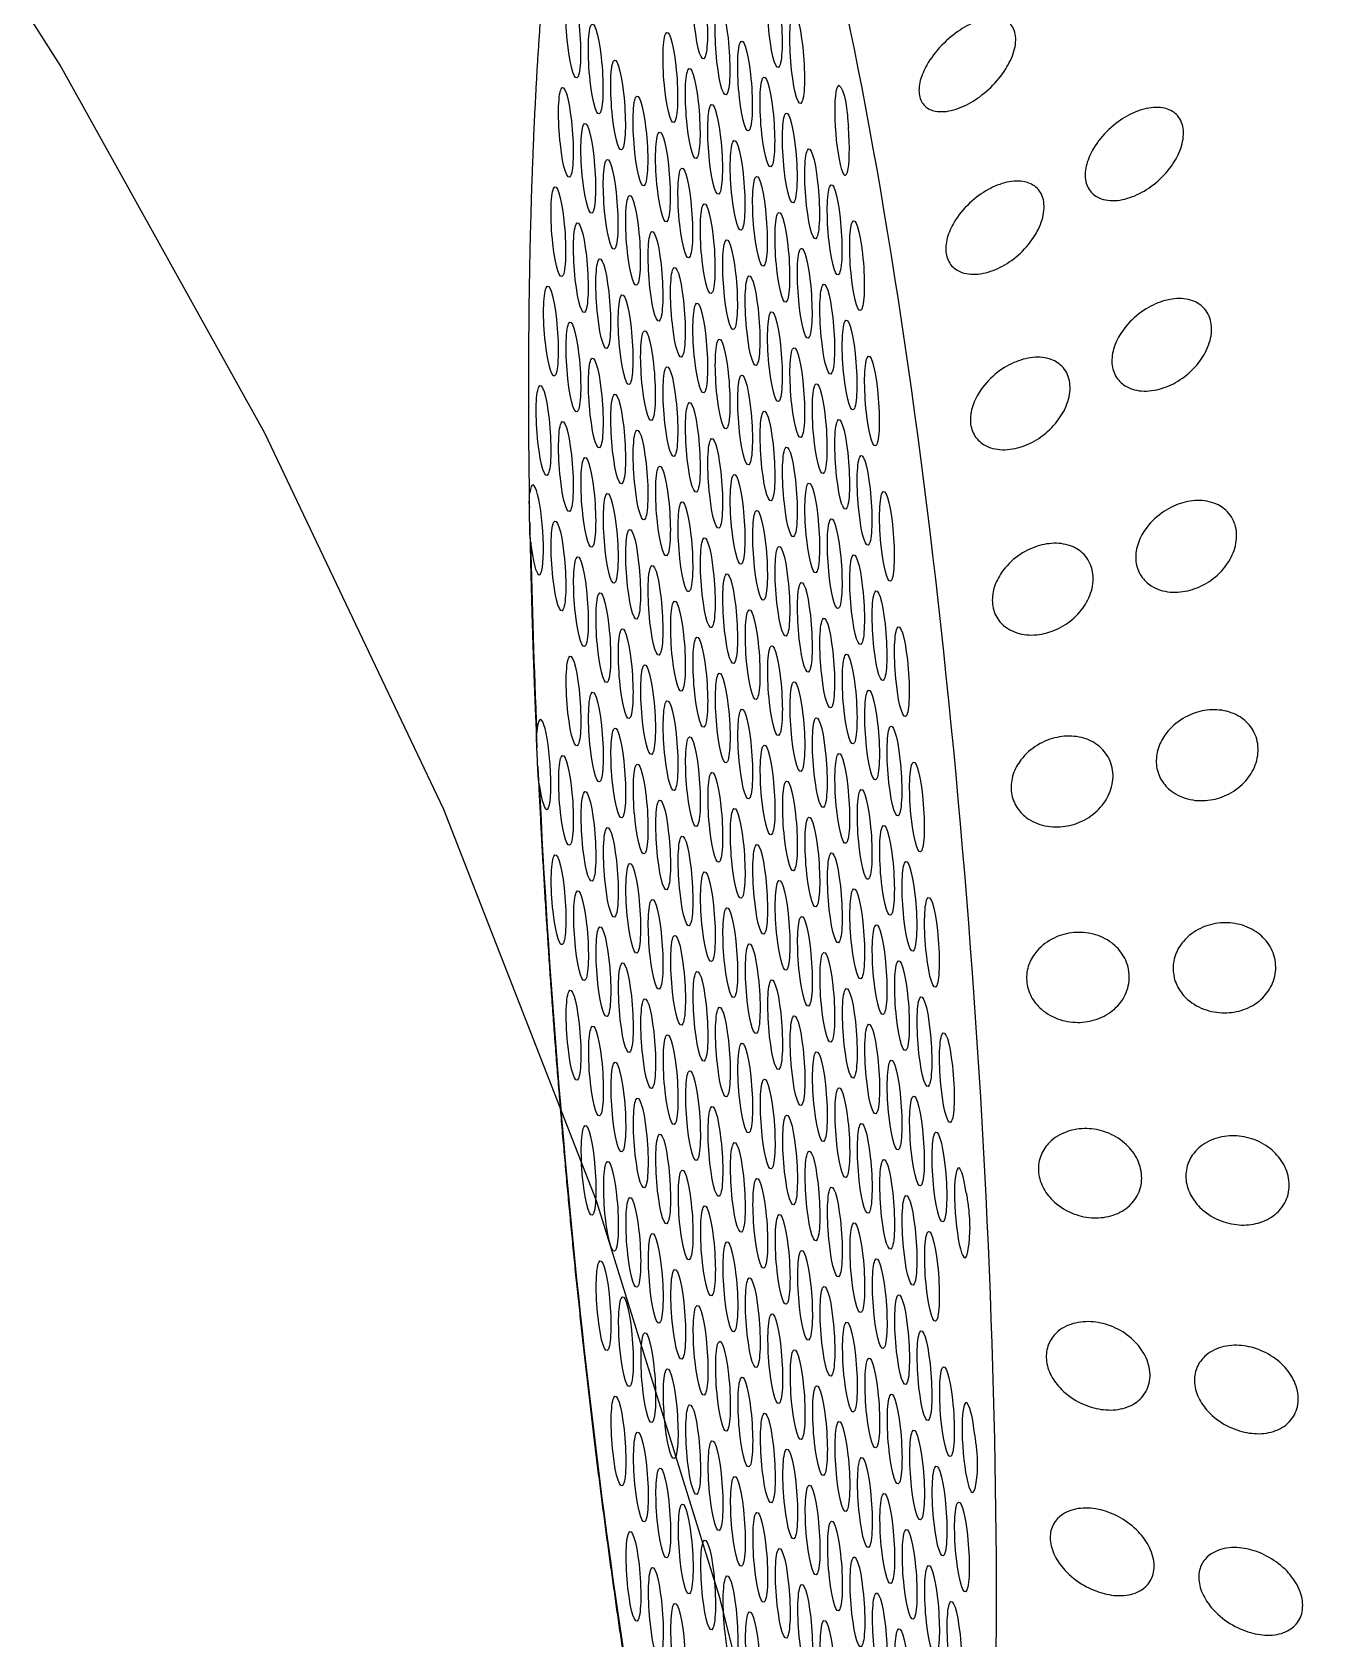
# Model space of a CAD drawing. Extents: x 398 to 509, y 623 to 780.
# Drawn here: x 482.502 to 483.808, y 686.507 to 688.13 of the extents above; entities that cross this region are included whole.
import ezdxf

# ---------------------------------------------------------------- set-up
doc = ezdxf.new("R2010")
doc.units = 0
doc.header["$MEASUREMENT"] = 0
doc.layers.add('1', color=4, linetype='Continuous')
doc.layers.add('JET', color=3, linetype='Continuous')

# ---------------------------------------------------------------- blocks, each defined once
blk = doc.blocks.new('SUCTION')
at = {"layer": '1'}
for centre, major_axis, start_param, end_param in [((0.0017, 0.059), (-0.0289, 1.8748), 3.141593, 6.283185), ((-0.4641, 0.0518), (-0.022, 1.427), 2.994561, 6.430217)]:
    blk.add_ellipse(centre, major_axis=major_axis, ratio=0.145722, start_param=start_param, end_param=end_param, dxfattribs=at)
at = {"layer": '1', "color": 3}
for centre, major_axis, start_param, end_param in [((-0.4756, 1.0378), (0.0007, -0.0455), 0.253665, 6.53685), ((-0.6046, 1.0259), (0.0007, -0.0455), 0.253665, 6.53685), ((-0.4008, 1.0249), (0.0007, -0.0455), 0.253665, 6.53685), ((-0.4551, 1.0002), (0.0007, -0.0455), 0.253665, 6.53685), ((-0.5841, 0.9884), (0.0007, -0.0455), 0.253665, 6.53685), ((-0.5093, 0.9755), (0.0007, -0.0455), 0.253665, 6.53685), ((-0.3803, 0.9873), (0.0007, -0.0455), 0.253665, 6.53685), ((-0.4345, 0.9626), (0.0007, -0.0455), 0.253665, 6.53685), ((-0.5636, 0.9508), (0.0007, -0.0455), 0.253665, 6.53685), ((-0.6178, 0.9261), (0.0007, -0.0455), 0.253665, 6.53685), ((-0.4888, 0.9379), (0.0007, -0.0455), 0.253665, 6.53685), ((-0.414, 0.9251), (0.0007, -0.0455), 0.253665, 6.53685), ((-0.5431, 0.9133), (0.0007, -0.0455), 0.253665, 6.53685), ((-0.3392, 0.9122), (0.0007, -0.0455), 2.883569, 7.913917), ((-0.4683, 0.9004), (0.0007, -0.0455), 0.253665, 6.53685), ((-0.5973, 0.8886), (0.0007, -0.0455), 0.253665, 6.53685), ((-0.5225, 0.8757), (0.0007, -0.0455), 0.253665, 6.53685), ((-0.3935, 0.8875), (0.0007, -0.0455), 0.253665, 6.53685), ((-0.4477, 0.8628), (0.0007, -0.0455), 0.253665, 6.53685), ((-0.5768, 0.851), (0.0007, -0.0455), 0.253665, 6.53685), ((-0.373, 0.85), (0.0007, -0.0455), 0.253665, 6.53685), ((-0.6311, 0.8263), (0.0007, -0.0455), 0.253665, 6.53685), ((-0.502, 0.8381), (0.0007, -0.0455), 0.253665, 6.53685), ((-0.5563, 0.8134), (0.0007, -0.0455), 0.253665, 6.53685), ((-0.4272, 0.8253), (0.0007, -0.0455), 0.253665, 6.53685), ((-0.3524, 0.8124), (0.0007, -0.0455), 0.253665, 6.53685), ((-0.4815, 0.8006), (0.0007, -0.0455), 0.253665, 6.53685), ((-0.6105, 0.7888), (0.0007, -0.0455), 0.253665, 6.53685), ((-0.4067, 0.7877), (0.0007, -0.0455), 0.253665, 6.53685), ((-0.5357, 0.7759), (0.0007, -0.0455), 0.253665, 6.53685), ((-0.461, 0.763), (0.0007, -0.0455), 0.253665, 6.53685), ((-0.3319, 0.7749), (0.0007, -0.0455), 0.253665, 6.53685), ((-0.59, 0.7512), (0.0007, -0.0455), 0.253665, 6.53685), ((-0.3862, 0.7502), (0.0007, -0.0455), 0.253665, 6.53685), ((-0.5152, 0.7383), (0.0007, -0.0455), 0.253665, 6.53685), ((-0.6443, 0.7265), (0.0007, -0.0455), 0.253665, 6.53685), ((-0.5695, 0.7136), (0.0007, -0.0455), 0.253665, 6.53685), ((-0.4404, 0.7255), (0.0007, -0.0455), 0.253665, 6.53685), ((-0.4947, 0.7008), (0.0007, -0.0455), 0.253665, 6.53685), ((-0.3656, 0.7126), (0.0007, -0.0455), 0.253665, 6.53685), ((-0.6237, 0.6889), (0.0007, -0.0455), 0.253665, 6.53685), ((-0.4199, 0.6879), (0.0007, -0.0455), 0.253665, 6.53685), ((-0.549, 0.6761), (0.0007, -0.0455), 0.253665, 6.53685), ((-0.3451, 0.6751), (0.0007, -0.0455), 0.253665, 6.53685), ((-0.6032, 0.6514), (0.0007, -0.0455), 0.253665, 6.53685), ((-0.4742, 0.6632), (0.0007, -0.0455), 0.253665, 6.53685), ((-0.3994, 0.6504), (0.0007, -0.0455), 0.253665, 6.53685), ((-0.5284, 0.6385), (0.0007, -0.0455), 0.253665, 6.53685), ((-0.3246, 0.6375), (0.0007, -0.0455), 0.253665, 6.53685), ((-0.6575, 0.6267), (0.0007, -0.0455), 0.253665, 6.53685), ((-0.4536, 0.6257), (0.0007, -0.0455), 0.253665, 6.53685), ((-0.5827, 0.6138), (0.0007, -0.0455), 0.253665, 6.53685), ((-0.5079, 0.601), (0.0007, -0.0455), 0.253665, 6.53685), ((-0.3789, 0.6128), (0.0007, -0.0455), 0.253665, 6.53685), ((-0.637, 0.5891), (0.0007, -0.0455), 0.253665, 6.53685), ((-0.4331, 0.5881), (0.0007, -0.0455), 0.253665, 6.53685), ((-0.5622, 0.5763), (0.0007, -0.0455), 0.253665, 6.53685), ((-0.3583, 0.5753), (0.0007, -0.0455), 0.253665, 6.53685), ((-0.6164, 0.5516), (0.0007, -0.0455), 0.253665, 6.53685), ((-0.4874, 0.5634), (0.0007, -0.0455), 0.253665, 6.53685), ((-0.4126, 0.5506), (0.0007, -0.0455), 0.253665, 6.53685), ((-0.5416, 0.5387), (0.0007, -0.0455), 0.253665, 6.53685), ((-0.3378, 0.5377), (0.0007, -0.0455), 0.253665, 6.53685), ((-0.6707, 0.5269), (0.0007, -0.0455), 4.977964, 10.008312), ((-0.4669, 0.5259), (0.0007, -0.0455), 0.253665, 6.53685), ((-0.5959, 0.514), (0.0007, -0.0455), 0.253665, 6.53685), ((-0.3921, 0.513), (0.0007, -0.0455), 0.253665, 6.53685), ((-0.6502, 0.4893), (0.0007, -0.0455), 0.253665, 6.53685), ((-0.5211, 0.5012), (0.0007, -0.0455), 0.253665, 6.53685), ((-0.4463, 0.4883), (0.0007, -0.0455), 0.253665, 6.53685), ((-0.3173, 0.5002), (0.0007, -0.0455), 0.253665, 6.53685), ((-0.5754, 0.4765), (0.0007, -0.0455), 0.253665, 6.53685), ((-0.3715, 0.4755), (0.0007, -0.0455), 0.253665, 6.53685), ((-0.4786, 0.0515), (-0.0215, 1.3915), 1.229121, 1.372604), ((-0.5006, 0.4636), (0.0007, -0.0455), 0.253665, 6.53685), ((-0.6296, 0.4518), (0.0007, -0.0455), 0.253665, 6.53685), ((-0.5549, 0.4389), (0.0007, -0.0455), 0.253665, 6.53685), ((-0.4258, 0.4508), (0.0007, -0.0455), 0.253665, 6.53685), ((-0.351, 0.4379), (0.0007, -0.0455), 0.253665, 6.53685), ((-0.4801, 0.4261), (0.0007, -0.0455), 0.253665, 6.53685), ((-0.6091, 0.4142), (0.0007, -0.0455), 0.253665, 6.53685), ((-0.4053, 0.4132), (0.0007, -0.0455), 0.253665, 6.53685), ((-0.5343, 0.4014), (0.0007, -0.0455), 0.253665, 6.53685), ((-0.4595, 0.3885), (0.0007, -0.0455), 0.253665, 6.53685), ((-0.3305, 0.4003), (0.0007, -0.0455), 0.253665, 6.53685), ((-0.5886, 0.3767), (0.0007, -0.0455), 0.253665, 6.53685), ((-0.3848, 0.3757), (0.0007, -0.0455), 0.253665, 6.53685), ((-0.5138, 0.3638), (0.0007, -0.0455), 0.253665, 6.53685), ((-0.31, 0.3628), (0.0007, -0.0455), 0.253665, 6.53685), ((-0.6428, 0.352), (0.0007, -0.0455), 0.253665, 6.53685), ((-0.439, 0.351), (0.0007, -0.0455), 0.253665, 6.53685), ((-0.5681, 0.3391), (0.0007, -0.0455), 0.253665, 6.53685), ((-0.4933, 0.3263), (0.0007, -0.0455), 0.253665, 6.53685), ((-0.3642, 0.3381), (0.0007, -0.0455), 0.253665, 6.53685), ((-0.6223, 0.3144), (0.0007, -0.0455), 0.253665, 6.53685), ((-0.4185, 0.3134), (0.0007, -0.0455), 0.253665, 6.53685), ((-0.5475, 0.3016), (0.0007, -0.0455), 0.253665, 6.53685), ((-0.3437, 0.3005), (0.0007, -0.0455), 0.253665, 6.53685), ((-0.6766, 0.2897), (0.0007, -0.0455), 5.159783, 10.190131), ((-0.6018, 0.2769), (0.0007, -0.0455), 0.253665, 6.53685), ((-0.4727, 0.2887), (0.0007, -0.0455), 0.253665, 6.53685), ((-0.398, 0.2758), (0.0007, -0.0455), 0.253665, 6.53685), ((-0.527, 0.264), (0.0007, -0.0455), 0.253665, 6.53685), ((-0.3232, 0.263), (0.0007, -0.0455), 0.253665, 6.53685), ((-0.6561, 0.2522), (0.0007, -0.0455), 0.253665, 6.53685), ((-0.4522, 0.2512), (0.0007, -0.0455), 0.253665, 6.53685), ((-0.5813, 0.2393), (0.0007, -0.0455), 0.253665, 6.53685), ((-0.5065, 0.2265), (0.0007, -0.0455), 0.253665, 6.53685), ((-0.3774, 0.2383), (0.0007, -0.0455), 0.253665, 6.53685), ((-0.4786, 0.0515), (-0.0215, 1.3915), 1.410939, 2.237983), ((-0.6355, 0.2146), (0.0007, -0.0455), 0.253665, 6.53685), ((-0.4317, 0.2136), (0.0007, -0.0455), 0.253665, 6.53685), ((-0.3026, 0.2254), (0.0007, -0.0455), 0.253665, 6.53685), ((-0.5607, 0.2018), (0.0007, -0.0455), 0.253665, 6.53685), ((-0.3569, 0.2007), (0.0007, -0.0455), 0.253665, 6.53685), ((-0.615, 0.1771), (0.0007, -0.0455), 0.253665, 6.53685), ((-0.486, 0.1889), (0.0007, -0.0455), 0.253665, 6.53685), ((-0.5402, 0.1642), (0.0007, -0.0455), 0.253665, 6.53685), ((-0.4112, 0.176), (0.0007, -0.0455), 0.253665, 6.53685), ((-0.3364, 0.1632), (0.0007, -0.0455), 0.253665, 6.53685), ((-0.6693, 0.1524), (0.0007, -0.0455), 0.253665, 6.53685), ((-0.4654, 0.1513), (0.0007, -0.0455), 0.253665, 6.53685), ((-0.5945, 0.1395), (0.0007, -0.0455), 0.253665, 6.53685), ((-0.3906, 0.1385), (0.0007, -0.0455), 0.253665, 6.53685), ((-0.6487, 0.1148), (0.0007, -0.0455), 0.253665, 6.53685), ((-0.5197, 0.1267), (0.0007, -0.0455), 0.253665, 6.53685), ((-0.4449, 0.1138), (0.0007, -0.0455), 0.253665, 6.53685), ((-0.3159, 0.1256), (0.0007, -0.0455), 0.253665, 6.53685), ((-0.574, 0.102), (0.0007, -0.0455), 0.253665, 6.53685), ((-0.3701, 0.1009), (0.0007, -0.0455), 0.253665, 6.53685), ((-0.4992, 0.0891), (0.0007, -0.0455), 0.253665, 6.53685), ((-0.2953, 0.0881), (0.0007, -0.0455), 0.253665, 6.53685), ((-0.6282, 0.0773), (0.0007, -0.0455), 0.253665, 6.53685), ((-0.5534, 0.0644), (0.0007, -0.0455), 0.253665, 6.53685), ((-0.4244, 0.0762), (0.0007, -0.0455), 0.253665, 6.53685), ((-0.3496, 0.0634), (0.0007, -0.0455), 0.253665, 6.53685), ((-0.4786, 0.0515), (0.0007, -0.0455), 0.253665, 6.53685), ((-0.6077, 0.0397), (0.0007, -0.0455), 0.253665, 6.53685), ((-0.4039, 0.0387), (0.0007, -0.0455), 0.253665, 6.53685), ((-0.662, 0.015), (0.0007, -0.0455), 0.253665, 6.53685), ((-0.5329, 0.0268), (0.0007, -0.0455), 0.253665, 6.53685), ((-0.3291, 0.0258), (0.0007, -0.0455), 0.253665, 6.53685), ((-0.5872, 0.0022), (0.0007, -0.0455), 0.253665, 6.53685), ((-0.4581, 0.014), (0.0007, -0.0455), 0.253665, 6.53685), ((-0.3833, 0.0011), (0.0007, -0.0455), 0.253665, 6.53685), ((-0.5124, -0.0107), (0.0007, -0.0455), 0.253665, 6.53685), ((-0.3085, -0.0117), (0.0007, -0.0455), 0.253665, 6.53685), ((-0.6414, -0.0225), (0.0007, -0.0455), 0.253665, 6.53685), ((-0.4376, -0.0236), (0.0007, -0.0455), 0.253665, 6.53685), ((-0.5666, -0.0354), (0.0007, -0.0455), 0.253665, 6.53685), ((-0.4919, -0.0483), (0.0007, -0.0455), 0.253665, 6.53685), ((-0.3628, -0.0364), (0.0007, -0.0455), 0.253665, 6.53685), ((-0.288, -0.0493), (0.0007, -0.0455), 0.253665, 6.53685), ((-0.6209, -0.0601), (0.0007, -0.0455), 0.253665, 6.53685), ((-0.4171, -0.0611), (0.0007, -0.0455), 0.253665, 6.53685), ((-0.5461, -0.073), (0.0007, -0.0455), 0.253665, 6.53685), ((-0.3423, -0.074), (0.0007, -0.0455), 0.253665, 6.53685), ((-0.6004, -0.0977), (0.0007, -0.0455), 0.253665, 6.53685), ((-0.4713, -0.0858), (0.0007, -0.0455), 0.253665, 6.53685), ((-0.3965, -0.0987), (0.0007, -0.0455), 0.253665, 6.53685), ((-0.5256, -0.1105), (0.0007, -0.0455), 0.253665, 6.53685), ((-0.3218, -0.1115), (0.0007, -0.0455), 0.253665, 6.53685), ((-0.6546, -0.1223), (0.0007, -0.0455), 0.253665, 6.53685), ((-0.4508, -0.1234), (0.0007, -0.0455), 0.253665, 6.53685), ((-0.5799, -0.1352), (0.0007, -0.0455), 0.253665, 6.53685), ((-0.376, -0.1362), (0.0007, -0.0455), 0.253665, 6.53685), ((-0.6341, -0.1599), (0.0007, -0.0455), 0.253665, 6.53685), ((-0.5051, -0.1481), (0.0007, -0.0455), 0.253665, 6.53685), ((-0.4303, -0.1609), (0.0007, -0.0455), 0.253665, 6.53685), ((-0.3012, -0.1491), (0.0007, -0.0455), 0.253665, 6.53685), ((-0.5593, -0.1728), (0.0007, -0.0455), 0.253665, 6.53685), ((-0.3555, -0.1738), (0.0007, -0.0455), 0.253665, 6.53685), ((-0.4845, -0.1856), (0.0007, -0.0455), 0.253665, 6.53685), ((-0.2807, -0.1866), (0.0007, -0.0455), 2.01819, 7.048538), ((-0.6136, -0.1975), (0.0007, -0.0455), 0.253665, 6.53685), ((-0.5388, -0.2103), (0.0007, -0.0455), 0.253665, 6.53685), ((-0.4098, -0.1985), (0.0007, -0.0455), 0.253665, 6.53685), ((-0.335, -0.2113), (0.0007, -0.0455), 0.253665, 6.53685), ((-0.464, -0.2232), (0.0007, -0.0455), 0.253665, 6.53685), ((-0.5931, -0.235), (0.0007, -0.0455), 0.253665, 6.53685), ((-0.3892, -0.236), (0.0007, -0.0455), 0.253665, 6.53685), ((-0.6473, -0.2597), (0.0007, -0.0455), 0.253665, 6.53685), ((-0.5183, -0.2479), (0.0007, -0.0455), 0.253665, 6.53685), ((-0.4435, -0.2607), (0.0007, -0.0455), 0.253665, 6.53685), ((-0.3144, -0.2489), (0.0007, -0.0455), 0.253665, 6.53685), ((-0.5725, -0.2726), (0.0007, -0.0455), 0.253665, 6.53685), ((-0.3687, -0.2736), (0.0007, -0.0455), 0.253665, 6.53685), ((-0.4978, -0.2854), (0.0007, -0.0455), 0.253665, 6.53685), ((-0.6268, -0.2973), (0.0007, -0.0455), 0.253665, 6.53685), ((-0.552, -0.3101), (0.0007, -0.0455), 0.253665, 6.53685), ((-0.423, -0.2983), (0.0007, -0.0455), 0.253665, 6.53685), ((-0.4772, -0.323), (0.0007, -0.0455), 0.253665, 6.53685), ((-0.3482, -0.3111), (0.0007, -0.0455), 0.253665, 6.53685), ((-0.6063, -0.3348), (0.0007, -0.0455), 0.253665, 6.53685), ((-0.4024, -0.3358), (0.0007, -0.0455), 0.253665, 6.53685), ((-0.5315, -0.3477), (0.0007, -0.0455), 0.253665, 6.53685), ((-0.3277, -0.3487), (0.0007, -0.0455), 0.253665, 6.53685), ((-0.5858, -0.3724), (0.0007, -0.0455), 0.253665, 6.53685), ((-0.4567, -0.3605), (0.0007, -0.0455), 0.253665, 6.53685), ((-0.3819, -0.3734), (0.0007, -0.0455), 0.253665, 6.53685), ((-0.511, -0.3852), (0.0007, -0.0455), 0.253665, 6.53685), ((-0.3071, -0.3863), (0.0007, -0.0455), 0.253665, 6.53685), ((-0.64, -0.3971), (0.0007, -0.0455), 0.253665, 6.53685), ((-0.4362, -0.3981), (0.0007, -0.0455), 0.253665, 6.53685), ((-0.5652, -0.4099), (0.0007, -0.0455), 0.253665, 6.53685), ((-0.4904, -0.4228), (0.0007, -0.0455), 0.253665, 6.53685), ((-0.3614, -0.4109), (0.0007, -0.0455), 0.253665, 6.53685), ((-0.6195, -0.4346), (0.0007, -0.0455), 0.253665, 6.53685), ((-0.4157, -0.4356), (0.0007, -0.0455), 0.253665, 6.53685), ((-0.2866, -0.4238), (0.0007, -0.0455), 1.836372, 6.86672), ((-0.5447, -0.4475), (0.0007, -0.0455), 0.253665, 6.53685), ((-0.3409, -0.4485), (0.0007, -0.0455), 0.253665, 6.53685), ((-0.599, -0.4722), (0.0007, -0.0455), 0.253665, 6.53685), ((-0.4699, -0.4603), (0.0007, -0.0455), 0.253665, 6.53685), ((-0.5242, -0.485), (0.0007, -0.0455), 0.253665, 6.53685), ((-0.3951, -0.4732), (0.0007, -0.0455), 0.253665, 6.53685), ((-0.3203, -0.4861), (0.0007, -0.0455), 0.253665, 6.53685), ((-0.4494, -0.4979), (0.0007, -0.0455), 0.253665, 6.53685), ((-0.5784, -0.5097), (0.0007, -0.0455), 0.253665, 6.53685), ((-0.3746, -0.5108), (0.0007, -0.0455), 0.253665, 6.53685), ((-0.6327, -0.5344), (0.0007, -0.0455), 0.253665, 6.53685), ((-0.5037, -0.5226), (0.0007, -0.0455), 0.253665, 6.53685), ((-0.4289, -0.5355), (0.0007, -0.0455), 0.253665, 6.53685), ((-0.2998, -0.5236), (0.0007, -0.0455), 0.253665, 6.53685), ((-0.5579, -0.5473), (0.0007, -0.0455), 0.253665, 6.53685), ((-0.3541, -0.5483), (0.0007, -0.0455), 0.253665, 6.53685), ((-0.4831, -0.5601), (0.0007, -0.0455), 0.253665, 6.53685), ((-0.6122, -0.572), (0.0007, -0.0455), 0.253665, 6.53685), ((-0.5374, -0.5848), (0.0007, -0.0455), 0.253665, 6.53685), ((-0.4083, -0.573), (0.0007, -0.0455), 0.253665, 6.53685), ((-0.3336, -0.5859), (0.0007, -0.0455), 0.253665, 6.53685), ((-0.4626, -0.5977), (0.0007, -0.0455), 0.253665, 6.53685), ((-0.5917, -0.6095), (0.0007, -0.0455), 0.253665, 6.53685), ((-0.3878, -0.6106), (0.0007, -0.0455), 0.253665, 6.53685), ((-0.5169, -0.6224), (0.0007, -0.0455), 0.253665, 6.53685), ((-0.313, -0.6234), (0.0007, -0.0455), 0.253665, 6.53685), ((-0.4421, -0.6353), (0.0007, -0.0455), 0.253665, 6.53685), ((-0.3673, -0.6481), (0.0007, -0.0455), 0.253665, 6.53685)]:
    blk.add_ellipse(centre, major_axis=major_axis, ratio=0.145722, start_param=start_param, end_param=end_param, dxfattribs=at)
at = {"layer": '1'}
for points in [[(-0.5163, 1.4629), (-0.5315, 1.4441), (-0.5446, 1.4227), (-0.5564, 1.3987), (-0.5673, 1.3717), (-0.5776, 1.3416), (-0.5874, 1.3084), (-0.5967, 1.272), (-0.6056, 1.2324), (-0.6141, 1.1898), (-0.6221, 1.1442), (-0.6297, 1.0957), (-0.6368, 1.0443), (-0.6435, 0.9903), (-0.6497, 0.9337), (-0.6554, 0.8747), (-0.6606, 0.8135), (-0.6653, 0.7502), (-0.6695, 0.685), (-0.6731, 0.6181), (-0.6762, 0.5496)], [(-0.6767, 0.5355), (-0.6783, 0.4907), (-0.6797, 0.4454), (-0.6809, 0.3996), (-0.6818, 0.3534), (-0.6824, 0.3069)], [(-0.6826, 0.2881), (-0.6831, 0.2145), (-0.6829, 0.1403), (-0.6822, 0.066), (-0.6809, -0.0084), (-0.679, -0.0826), (-0.6766, -0.1565), (-0.6736, -0.2298), (-0.67, -0.3023), (-0.6659, -0.3738), (-0.6613, -0.4441), (-0.6561, -0.513), (-0.6505, -0.5804), (-0.6443, -0.646), (-0.6377, -0.7097), (-0.6306, -0.7713), (-0.6231, -0.8306), (-0.6151, -0.8875), (-0.6068, -0.9418), (-0.598, -0.9934), (-0.5889, -1.0422), (-0.5794, -1.088), (-0.5696, -1.1307), (-0.5595, -1.1704), (-0.549, -1.2068), (-0.5381, -1.24), (-0.5268, -1.27), (-0.515, -1.2969), (-0.5024, -1.3208), (-0.4886, -1.3418), (-0.4728, -1.3603)]]:
    blk.add_open_spline(points, degree=1, dxfattribs=at)
at = {"layer": '1', "color": 3}
for points, knots in [([(-0.2144, 1.0067), (-0.2084, 1.0102), (-0.2017, 1.0133), (-0.1888, 1.017), (-0.1825, 1.0176), (-0.1727, 1.0164), (-0.1683, 1.0147), (-0.1634, 1.0103), (-0.162, 1.0085), (-0.16, 1.0044), (-0.1593, 1.002), (-0.1586, 0.9969), (-0.1587, 0.9941), (-0.1595, 0.9883), (-0.1602, 0.9853), (-0.1635, 0.9762), (-0.1669, 0.9701), (-0.175, 0.9585), (-0.1807, 0.9524), (-0.1928, 0.9419), (-0.1993, 0.9375), (-0.2117, 0.9308), (-0.2187, 0.928), (-0.2321, 0.9251), (-0.2386, 0.925), (-0.2478, 0.9273), (-0.2514, 0.9291), (-0.2568, 0.9348), (-0.2586, 0.9387), (-0.2597, 0.9475), (-0.2591, 0.9527), (-0.2557, 0.9632), (-0.253, 0.9686), (-0.2456, 0.98), (-0.2399, 0.9866), (-0.2275, 0.9981), (-0.2207, 1.003), (-0.2144, 1.0067)], [0, 0, 0, 0, 0.023389, 0.023389, 0.0467779, 0.0467779, 0.0659746, 0.0659746, 0.0755729, 0.0755729, 0.0851712, 0.0851712, 0.0947696, 0.0947696, 0.1043679, 0.1043679, 0.1235645, 0.1235645, 0.1469535, 0.1469535, 0.1703425, 0.1703425, 0.1947513, 0.1947513, 0.2191601, 0.2191601, 0.2357472, 0.2357472, 0.2523342, 0.2523342, 0.2689213, 0.2689213, 0.2855084, 0.2855084, 0.3099172, 0.3099172, 0.334326, 0.334326, 0.334326, 0.334326]), ([(-0.3382, 0.9562), (-0.338, 0.956), (-0.3379, 0.9556), (-0.3369, 0.9537), (-0.336, 0.9514), (-0.3346, 0.946), (-0.3341, 0.9432), (-0.3333, 0.9367), (-0.3331, 0.9331), (-0.3328, 0.9247), (-0.3328, 0.9199), (-0.3326, 0.9151)], [-0.10333223, -0.10333223, -0.10333223, -0.10333223, -0.09981809, -0.09981809, -0.08531374, -0.08531374, -0.07331614, -0.07331614, -0.06095866, -0.06095866, -0.0463084, -0.0463084, -0.0463084, -0.0463084]), ([(-0.0505, 0.9106), (-0.0444, 0.9135), (-0.0377, 0.9158), (-0.0246, 0.9179), (-0.0183, 0.9177), (-0.0085, 0.9149), (-0.0042, 0.9126), (0.0006, 0.9071), (0.002, 0.905), (0.0039, 0.9003), (0.0046, 0.8977), (0.0051, 0.8921), (0.005, 0.8891), (0.0041, 0.883), (0.0033, 0.8799), (-0.0001, 0.8706), (-0.0036, 0.8646), (-0.012, 0.8533), (-0.0177, 0.8476), (-0.03, 0.838), (-0.0366, 0.8342), (-0.0491, 0.8287), (-0.0562, 0.8267), (-0.0697, 0.8254), (-0.0763, 0.8261), (-0.0854, 0.8299), (-0.089, 0.8324), (-0.0943, 0.8392), (-0.096, 0.8436), (-0.097, 0.8533), (-0.0962, 0.8588), (-0.0926, 0.8696), (-0.0898, 0.875), (-0.0822, 0.8863), (-0.0763, 0.8926), (-0.0637, 0.9032), (-0.0569, 0.9075), (-0.0505, 0.9106)], [0, 0, 0, 0, 0.0233552, 0.0233552, 0.0467103, 0.0467103, 0.0658795, 0.0658795, 0.0754641, 0.0754641, 0.0850487, 0.0850487, 0.0946332, 0.0946332, 0.1042178, 0.1042178, 0.123387, 0.123387, 0.1467421, 0.1467421, 0.1700973, 0.1700973, 0.1945396, 0.1945396, 0.2189818, 0.2189818, 0.2355966, 0.2355966, 0.2522113, 0.2522113, 0.2688261, 0.2688261, 0.2854408, 0.2854408, 0.3098831, 0.3098831, 0.3343253, 0.3343253, 0.3343253, 0.3343253]), ([(-0.1953, 0.8442), (-0.1892, 0.8471), (-0.1825, 0.8494), (-0.1694, 0.8516), (-0.1631, 0.8514), (-0.1533, 0.8486), (-0.149, 0.8463), (-0.1442, 0.8408), (-0.1428, 0.8387), (-0.1408, 0.834), (-0.1402, 0.8313), (-0.1397, 0.8258), (-0.1397, 0.8228), (-0.1407, 0.8167), (-0.1415, 0.8135), (-0.1449, 0.8043), (-0.1484, 0.7982), (-0.1568, 0.787), (-0.1625, 0.7812), (-0.1748, 0.7716), (-0.1814, 0.7678), (-0.194, 0.7624), (-0.201, 0.7604), (-0.2146, 0.7591), (-0.2211, 0.7598), (-0.2302, 0.7636), (-0.2338, 0.7661), (-0.2391, 0.7729), (-0.2408, 0.7773), (-0.2417, 0.7869), (-0.241, 0.7924), (-0.2374, 0.8033), (-0.2346, 0.8086), (-0.227, 0.8199), (-0.2211, 0.8262), (-0.2085, 0.8368), (-0.2017, 0.8411), (-0.1953, 0.8442)], [0, 0, 0, 0, 0.023389, 0.023389, 0.0467779, 0.0467779, 0.0659746, 0.0659746, 0.0755729, 0.0755729, 0.0851712, 0.0851712, 0.0947696, 0.0947696, 0.1043679, 0.1043679, 0.1235645, 0.1235645, 0.1469535, 0.1469535, 0.1703425, 0.1703425, 0.1947513, 0.1947513, 0.2191601, 0.2191601, 0.2357472, 0.2357472, 0.2523342, 0.2523342, 0.2689213, 0.2689213, 0.2855084, 0.2855084, 0.3099172, 0.3099172, 0.334326, 0.334326, 0.334326, 0.334326]), ([(-0.0331, 0.7192), (-0.0269, 0.7215), (-0.0201, 0.723), (-0.0071, 0.7235), (-0.0008, 0.7225), (0.009, 0.7183), (0.0133, 0.7153), (0.018, 0.7089), (0.0193, 0.7065), (0.0212, 0.7012), (0.0218, 0.6984), (0.0222, 0.6925), (0.0221, 0.6893), (0.021, 0.683), (0.0201, 0.6799), (0.0166, 0.6705), (0.013, 0.6647), (0.0044, 0.6539), (-0.0015, 0.6486), (-0.014, 0.6401), (-0.0206, 0.637), (-0.0333, 0.6329), (-0.0403, 0.6316), (-0.0539, 0.632), (-0.0604, 0.6336), (-0.0695, 0.6388), (-0.073, 0.6418), (-0.0783, 0.6497), (-0.0799, 0.6546), (-0.0807, 0.6648), (-0.0798, 0.6705), (-0.076, 0.6815), (-0.0731, 0.6868), (-0.0652, 0.6977), (-0.0593, 0.7036), (-0.0464, 0.7131), (-0.0395, 0.7168), (-0.0331, 0.7192)], [0, 0, 0, 0, 0.0233552, 0.0233552, 0.0467103, 0.0467103, 0.0658795, 0.0658795, 0.0754641, 0.0754641, 0.0850487, 0.0850487, 0.0946332, 0.0946332, 0.1042178, 0.1042178, 0.123387, 0.123387, 0.1467421, 0.1467421, 0.1700973, 0.1700973, 0.1945396, 0.1945396, 0.2189818, 0.2189818, 0.2355966, 0.2355966, 0.2522113, 0.2522113, 0.2688261, 0.2688261, 0.2854408, 0.2854408, 0.3098831, 0.3098831, 0.3343253, 0.3343253, 0.3343253, 0.3343253]), ([(-0.1792, 0.6681), (-0.1731, 0.6704), (-0.1663, 0.672), (-0.1532, 0.6725), (-0.1469, 0.6715), (-0.1371, 0.6673), (-0.1329, 0.6642), (-0.1281, 0.6579), (-0.1268, 0.6555), (-0.1249, 0.6502), (-0.1243, 0.6474), (-0.1239, 0.6414), (-0.124, 0.6383), (-0.1251, 0.632), (-0.126, 0.6288), (-0.1295, 0.6195), (-0.1331, 0.6136), (-0.1418, 0.6028), (-0.1476, 0.5975), (-0.1601, 0.589), (-0.1668, 0.5859), (-0.1794, 0.5818), (-0.1865, 0.5806), (-0.2001, 0.581), (-0.2066, 0.5826), (-0.2156, 0.5878), (-0.2192, 0.5908), (-0.2244, 0.5987), (-0.226, 0.6035), (-0.2268, 0.6138), (-0.2259, 0.6195), (-0.2221, 0.6304), (-0.2192, 0.6357), (-0.2113, 0.6466), (-0.2054, 0.6525), (-0.1926, 0.6621), (-0.1857, 0.6657), (-0.1792, 0.6681)], [0, 0, 0, 0, 0.023389, 0.023389, 0.0467779, 0.0467779, 0.0659746, 0.0659746, 0.0755729, 0.0755729, 0.0851712, 0.0851712, 0.0947696, 0.0947696, 0.1043679, 0.1043679, 0.1235645, 0.1235645, 0.1469535, 0.1469535, 0.1703425, 0.1703425, 0.1947513, 0.1947513, 0.2191601, 0.2191601, 0.2357472, 0.2357472, 0.2523342, 0.2523342, 0.2689213, 0.2689213, 0.2855084, 0.2855084, 0.3099172, 0.3099172, 0.334326, 0.334326, 0.334326, 0.334326]), ([(-0.6769, 0.5149), (-0.677, 0.5166), (-0.677, 0.5185), (-0.6771, 0.5248), (-0.677, 0.5294), (-0.6766, 0.5377), (-0.6765, 0.5414), (-0.6762, 0.5485), (-0.6761, 0.5519), (-0.6757, 0.5588), (-0.6755, 0.5621), (-0.6749, 0.5648)], [-0.10333581, -0.10333581, -0.10333581, -0.10333581, -0.09774084, -0.09774084, -0.08402044, -0.08402044, -0.07264257, -0.07264257, -0.06085918, -0.06085918, -0.04630941, -0.04630941, -0.04630941, -0.04630941]), ([(-0.0192, 0.5165), (-0.013, 0.5181), (-0.0063, 0.5188), (0.0068, 0.5178), (0.0131, 0.5159), (0.0228, 0.5104), (0.027, 0.5066), (0.0316, 0.4995), (0.0329, 0.4968), (0.0347, 0.4911), (0.0352, 0.4881), (0.0355, 0.4819), (0.0353, 0.4787), (0.0342, 0.4723), (0.0332, 0.4691), (0.0295, 0.4599), (0.0258, 0.4543), (0.0169, 0.4443), (0.011, 0.4395), (-0.0016, 0.4323), (-0.0083, 0.4298), (-0.0211, 0.4271), (-0.0282, 0.4267), (-0.0418, 0.4287), (-0.0483, 0.4312), (-0.0572, 0.4376), (-0.0607, 0.4412), (-0.0658, 0.45), (-0.0673, 0.4552), (-0.0679, 0.4659), (-0.0669, 0.4718), (-0.0629, 0.4827), (-0.0599, 0.4878), (-0.0518, 0.4982), (-0.0458, 0.5035), (-0.0327, 0.5118), (-0.0257, 0.5148), (-0.0192, 0.5165)], [0, 0, 0, 0, 0.0233552, 0.0233552, 0.0467103, 0.0467103, 0.0658795, 0.0658795, 0.0754641, 0.0754641, 0.0850487, 0.0850487, 0.0946332, 0.0946332, 0.1042178, 0.1042178, 0.123387, 0.123387, 0.1467421, 0.1467421, 0.1700973, 0.1700973, 0.1945396, 0.1945396, 0.2189818, 0.2189818, 0.2355966, 0.2355966, 0.2522113, 0.2522113, 0.2688261, 0.2688261, 0.2854408, 0.2854408, 0.3098831, 0.3098831, 0.3343253, 0.3343253, 0.3343253, 0.3343253]), ([(-0.1664, 0.4815), (-0.1602, 0.4832), (-0.1534, 0.4839), (-0.1403, 0.4829), (-0.134, 0.4811), (-0.1244, 0.4755), (-0.1201, 0.4718), (-0.1155, 0.4646), (-0.1143, 0.4619), (-0.1125, 0.4562), (-0.1119, 0.4532), (-0.1116, 0.447), (-0.1118, 0.4438), (-0.1129, 0.4374), (-0.1139, 0.4342), (-0.1176, 0.425), (-0.1214, 0.4194), (-0.1302, 0.4093), (-0.1361, 0.4045), (-0.1488, 0.3973), (-0.1555, 0.3949), (-0.1683, 0.3922), (-0.1754, 0.3918), (-0.1889, 0.3939), (-0.1954, 0.3963), (-0.2044, 0.4028), (-0.2078, 0.4063), (-0.2129, 0.4151), (-0.2144, 0.4203), (-0.215, 0.431), (-0.2141, 0.4368), (-0.2101, 0.4477), (-0.207, 0.4528), (-0.199, 0.4632), (-0.1929, 0.4686), (-0.1799, 0.4769), (-0.1729, 0.4798), (-0.1664, 0.4815)], [0, 0, 0, 0, 0.023389, 0.023389, 0.0467779, 0.0467779, 0.0659746, 0.0659746, 0.0755729, 0.0755729, 0.0851712, 0.0851712, 0.0947696, 0.0947696, 0.1043679, 0.1043679, 0.1235645, 0.1235645, 0.1469535, 0.1469535, 0.1703425, 0.1703425, 0.1947513, 0.1947513, 0.2191601, 0.2191601, 0.2357472, 0.2357472, 0.2523342, 0.2523342, 0.2689213, 0.2689213, 0.2855084, 0.2855084, 0.3099172, 0.3099172, 0.334326, 0.334326, 0.334326, 0.334326]), ([(-0.6823, 0.27), (-0.6823, 0.271), (-0.6824, 0.2721), (-0.6827, 0.2777), (-0.6827, 0.2824), (-0.6826, 0.2913), (-0.6826, 0.2953), (-0.6825, 0.3033), (-0.6825, 0.3072), (-0.6823, 0.3151), (-0.6821, 0.3191), (-0.6817, 0.3225)], [-0.10333223, -0.10333223, -0.10333223, -0.10333223, -0.09981809, -0.09981809, -0.08531374, -0.08531374, -0.07331614, -0.07331614, -0.06095866, -0.06095866, -0.0463084, -0.0463084, -0.0463084, -0.0463084]), ([(-0.0093, 0.3059), (-0.003, 0.3068), (0.0038, 0.3067), (0.0169, 0.3041), (0.0231, 0.3015), (0.0327, 0.2946), (0.0368, 0.2903), (0.0413, 0.2825), (0.0425, 0.2796), (0.0442, 0.2736), (0.0447, 0.2704), (0.0449, 0.2641), (0.0446, 0.2609), (0.0433, 0.2545), (0.0423, 0.2513), (0.0384, 0.2424), (0.0346, 0.2371), (0.0256, 0.228), (0.0195, 0.2238), (0.0067, 0.2179), (0, 0.2162), (-0.0128, 0.215), (-0.0199, 0.2154), (-0.0335, 0.2191), (-0.0399, 0.2223), (-0.0487, 0.2299), (-0.0522, 0.234), (-0.0571, 0.2435), (-0.0585, 0.249), (-0.0589, 0.26), (-0.0578, 0.2658), (-0.0536, 0.2765), (-0.0505, 0.2813), (-0.0422, 0.291), (-0.036, 0.2958), (-0.0228, 0.3027), (-0.0158, 0.3049), (-0.0093, 0.3059)], [0, 0, 0, 0, 0.0233552, 0.0233552, 0.0467103, 0.0467103, 0.0658795, 0.0658795, 0.0754641, 0.0754641, 0.0850487, 0.0850487, 0.0946332, 0.0946332, 0.1042178, 0.1042178, 0.123387, 0.123387, 0.1467421, 0.1467421, 0.1700973, 0.1700973, 0.1945396, 0.1945396, 0.2189818, 0.2189818, 0.2355966, 0.2355966, 0.2522113, 0.2522113, 0.2688261, 0.2688261, 0.2854408, 0.2854408, 0.3098831, 0.3098831, 0.3343253, 0.3343253, 0.3343253, 0.3343253]), ([(-0.1572, 0.2876), (-0.1509, 0.2886), (-0.1441, 0.2885), (-0.131, 0.2859), (-0.1248, 0.2833), (-0.1152, 0.2764), (-0.111, 0.2721), (-0.1066, 0.2643), (-0.1053, 0.2614), (-0.1036, 0.2554), (-0.1032, 0.2522), (-0.1029, 0.2459), (-0.1032, 0.2426), (-0.1045, 0.2363), (-0.1055, 0.2331), (-0.1094, 0.2242), (-0.1133, 0.2189), (-0.1223, 0.2097), (-0.1283, 0.2056), (-0.1411, 0.1997), (-0.1479, 0.198), (-0.1607, 0.1968), (-0.1678, 0.1972), (-0.1814, 0.2009), (-0.1878, 0.2042), (-0.1966, 0.2117), (-0.2, 0.2158), (-0.2049, 0.2253), (-0.2064, 0.2308), (-0.2067, 0.2418), (-0.2057, 0.2476), (-0.2015, 0.2582), (-0.1983, 0.2631), (-0.1901, 0.2727), (-0.1839, 0.2775), (-0.1707, 0.2845), (-0.1637, 0.2867), (-0.1572, 0.2876)], [0, 0, 0, 0, 0.023389, 0.023389, 0.0467779, 0.0467779, 0.0659746, 0.0659746, 0.0755729, 0.0755729, 0.0851712, 0.0851712, 0.0947696, 0.0947696, 0.1043679, 0.1043679, 0.1235645, 0.1235645, 0.1469535, 0.1469535, 0.1703425, 0.1703425, 0.1947513, 0.1947513, 0.2191601, 0.2191601, 0.2357472, 0.2357472, 0.2523342, 0.2523342, 0.2689213, 0.2689213, 0.2855084, 0.2855084, 0.3099172, 0.3099172, 0.334326, 0.334326, 0.334326, 0.334326]), ([(-0.1516, 0.0897), (-0.1453, 0.0899), (-0.1385, 0.0891), (-0.1255, 0.085), (-0.1192, 0.0816), (-0.1098, 0.0736), (-0.1057, 0.0688), (-0.1014, 0.0604), (-0.1002, 0.0573), (-0.0987, 0.0511), (-0.0982, 0.0479), (-0.0981, 0.0415), (-0.0985, 0.0383), (-0.0999, 0.032), (-0.101, 0.029), (-0.105, 0.0204), (-0.109, 0.0156), (-0.1182, 0.0074), (-0.1243, 0.004), (-0.1372, -0.0004), (-0.144, -0.0013), (-0.1569, -0.0011), (-0.164, 0.0001), (-0.1774, 0.0054), (-0.1838, 0.0094), (-0.1925, 0.018), (-0.1958, 0.0225), (-0.2006, 0.0326), (-0.2019, 0.0383), (-0.202, 0.0493), (-0.2009, 0.0551), (-0.1965, 0.0653), (-0.1932, 0.0698), (-0.1848, 0.0785), (-0.1785, 0.0826), (-0.1652, 0.0881), (-0.1581, 0.0895), (-0.1516, 0.0897)], [0, 0, 0, 0, 0.023389, 0.023389, 0.0467779, 0.0467779, 0.0659746, 0.0659746, 0.0755729, 0.0755729, 0.0851712, 0.0851712, 0.0947696, 0.0947696, 0.1043679, 0.1043679, 0.1235645, 0.1235645, 0.1469535, 0.1469535, 0.1703425, 0.1703425, 0.1947513, 0.1947513, 0.2191601, 0.2191601, 0.2357472, 0.2357472, 0.2523342, 0.2523342, 0.2689213, 0.2689213, 0.2855084, 0.2855084, 0.3099172, 0.3099172, 0.334326, 0.334326, 0.334326, 0.334326]), ([(-0.0033, 0.091), (0.003, 0.0912), (0.0098, 0.0903), (0.0228, 0.0861), (0.029, 0.0828), (0.0384, 0.0748), (0.0425, 0.07), (0.0469, 0.0616), (0.048, 0.0585), (0.0496, 0.0523), (0.05, 0.0491), (0.0501, 0.0427), (0.0498, 0.0395), (0.0484, 0.0332), (0.0473, 0.0302), (0.0432, 0.0217), (0.0393, 0.0168), (0.0301, 0.0087), (0.024, 0.0052), (0.0111, 0.0008), (0.0043, -0.0001), (-0.0085, 0.0001), (-0.0157, 0.0014), (-0.0292, 0.0066), (-0.0355, 0.0106), (-0.0442, 0.0192), (-0.0476, 0.0237), (-0.0523, 0.0338), (-0.0536, 0.0395), (-0.0538, 0.0506), (-0.0526, 0.0563), (-0.0482, 0.0665), (-0.045, 0.071), (-0.0365, 0.0798), (-0.0303, 0.0839), (-0.0169, 0.0894), (-0.0098, 0.0907), (-0.0033, 0.091)], [0, 0, 0, 0, 0.0233552, 0.0233552, 0.0467103, 0.0467103, 0.0658795, 0.0658795, 0.0754641, 0.0754641, 0.0850487, 0.0850487, 0.0946332, 0.0946332, 0.1042178, 0.1042178, 0.123387, 0.123387, 0.1467421, 0.1467421, 0.1700973, 0.1700973, 0.1945396, 0.1945396, 0.2189818, 0.2189818, 0.2355966, 0.2355966, 0.2522113, 0.2522113, 0.2688261, 0.2688261, 0.2854408, 0.2854408, 0.3098831, 0.3098831, 0.3343253, 0.3343253, 0.3343253, 0.3343253]), ([(-0.1498, -0.1088), (-0.1435, -0.1093), (-0.1367, -0.1109), (-0.1238, -0.1165), (-0.1176, -0.1206), (-0.1083, -0.1296), (-0.1043, -0.1348), (-0.1001, -0.1437), (-0.099, -0.1468), (-0.0976, -0.1532), (-0.0972, -0.1564), (-0.0973, -0.1627), (-0.0976, -0.1659), (-0.0992, -0.1719), (-0.1003, -0.1748), (-0.1046, -0.1827), (-0.1086, -0.1871), (-0.118, -0.1941), (-0.1241, -0.1968), (-0.1372, -0.1996), (-0.144, -0.1998), (-0.1568, -0.1981), (-0.1639, -0.196), (-0.1773, -0.1893), (-0.1836, -0.1846), (-0.1921, -0.1751), (-0.1953, -0.1703), (-0.1999, -0.1598), (-0.2011, -0.154), (-0.201, -0.1431), (-0.1998, -0.1376), (-0.1951, -0.128), (-0.1918, -0.1238), (-0.1832, -0.1161), (-0.1769, -0.1128), (-0.1635, -0.1089), (-0.1564, -0.1083), (-0.1498, -0.1088)], [0, 0, 0, 0, 0.023389, 0.023389, 0.0467779, 0.0467779, 0.0659746, 0.0659746, 0.0755729, 0.0755729, 0.0851712, 0.0851712, 0.0947696, 0.0947696, 0.1043679, 0.1043679, 0.1235645, 0.1235645, 0.1469535, 0.1469535, 0.1703425, 0.1703425, 0.1947513, 0.1947513, 0.2191601, 0.2191601, 0.2357472, 0.2357472, 0.2523342, 0.2523342, 0.2689213, 0.2689213, 0.2855084, 0.2855084, 0.3099172, 0.3099172, 0.334326, 0.334326, 0.334326, 0.334326]), ([(-0.0014, -0.1246), (0.0049, -0.1251), (0.0117, -0.1267), (0.0246, -0.1323), (0.0308, -0.1364), (0.04, -0.1454), (0.044, -0.1506), (0.0482, -0.1594), (0.0493, -0.1625), (0.0507, -0.1689), (0.0511, -0.1721), (0.0511, -0.1785), (0.0507, -0.1816), (0.0492, -0.1876), (0.048, -0.1905), (0.0438, -0.1984), (0.0397, -0.2028), (0.0304, -0.2098), (0.0242, -0.2125), (0.0112, -0.2153), (0.0044, -0.2155), (-0.0084, -0.2138), (-0.0155, -0.2118), (-0.0289, -0.2051), (-0.0352, -0.2004), (-0.0437, -0.1909), (-0.047, -0.1861), (-0.0515, -0.1755), (-0.0528, -0.1698), (-0.0527, -0.1588), (-0.0514, -0.1533), (-0.0468, -0.1437), (-0.0435, -0.1395), (-0.0349, -0.1318), (-0.0285, -0.1285), (-0.0151, -0.1246), (-0.008, -0.124), (-0.0014, -0.1246)], [0, 0, 0, 0, 0.0233552, 0.0233552, 0.0467103, 0.0467103, 0.0658795, 0.0658795, 0.0754641, 0.0754641, 0.0850487, 0.0850487, 0.0946332, 0.0946332, 0.1042178, 0.1042178, 0.123387, 0.123387, 0.1467421, 0.1467421, 0.1700973, 0.1700973, 0.1945396, 0.1945396, 0.2189818, 0.2189818, 0.2355966, 0.2355966, 0.2522113, 0.2522113, 0.2688261, 0.2688261, 0.2854408, 0.2854408, 0.3098831, 0.3098831, 0.3343253, 0.3343253, 0.3343253, 0.3343253]), ([(-0.275, -0.1669), (-0.2749, -0.1679), (-0.2749, -0.169), (-0.2743, -0.1746), (-0.2739, -0.1793), (-0.2734, -0.1882), (-0.2733, -0.1922), (-0.2735, -0.2002), (-0.2737, -0.2041), (-0.2746, -0.2121), (-0.2752, -0.216), (-0.2756, -0.2194)], [-0.10333223, -0.10333223, -0.10333223, -0.10333223, -0.09981809, -0.09981809, -0.08531374, -0.08531374, -0.07331614, -0.07331614, -0.06095866, -0.06095866, -0.0463084, -0.0463084, -0.0463084, -0.0463084]), ([(-0.1518, -0.3046), (-0.1455, -0.3058), (-0.1388, -0.3081), (-0.1259, -0.3151), (-0.1198, -0.3198), (-0.1107, -0.3297), (-0.1068, -0.3352), (-0.1028, -0.3443), (-0.1018, -0.3475), (-0.1004, -0.3539), (-0.1001, -0.3571), (-0.1003, -0.3632), (-0.1007, -0.3662), (-0.1024, -0.3719), (-0.1036, -0.3746), (-0.108, -0.3818), (-0.1121, -0.3856), (-0.1216, -0.3913), (-0.1278, -0.3932), (-0.1409, -0.3945), (-0.1477, -0.3938), (-0.1605, -0.3907), (-0.1676, -0.3879), (-0.1808, -0.3798), (-0.187, -0.3746), (-0.1954, -0.3644), (-0.1986, -0.3593), (-0.2029, -0.3486), (-0.204, -0.3428), (-0.2037, -0.3321), (-0.2023, -0.3269), (-0.1975, -0.3181), (-0.1941, -0.3144), (-0.1854, -0.3079), (-0.179, -0.3054), (-0.1655, -0.3031), (-0.1584, -0.3033), (-0.1518, -0.3046)], [0, 0, 0, 0, 0.023389, 0.023389, 0.0467779, 0.0467779, 0.0659746, 0.0659746, 0.0755729, 0.0755729, 0.0851712, 0.0851712, 0.0947696, 0.0947696, 0.1043679, 0.1043679, 0.1235645, 0.1235645, 0.1469535, 0.1469535, 0.1703425, 0.1703425, 0.1947513, 0.1947513, 0.2191601, 0.2191601, 0.2357472, 0.2357472, 0.2523342, 0.2523342, 0.2689213, 0.2689213, 0.2855084, 0.2855084, 0.3099172, 0.3099172, 0.334326, 0.334326, 0.334326, 0.334326]), ([(-0.0037, -0.337), (0.0026, -0.3382), (0.0094, -0.3406), (0.0222, -0.3476), (0.0283, -0.3522), (0.0374, -0.3621), (0.0413, -0.3676), (0.0453, -0.3767), (0.0463, -0.3799), (0.0477, -0.3863), (0.048, -0.3894), (0.0478, -0.3956), (0.0473, -0.3986), (0.0457, -0.4043), (0.0445, -0.407), (0.0401, -0.4142), (0.036, -0.418), (0.0265, -0.4237), (0.0203, -0.4256), (0.0072, -0.4269), (0.0004, -0.4262), (-0.0124, -0.4231), (-0.0194, -0.4203), (-0.0327, -0.4123), (-0.0389, -0.407), (-0.0473, -0.3968), (-0.0505, -0.3918), (-0.0548, -0.381), (-0.0559, -0.3752), (-0.0556, -0.3645), (-0.0543, -0.3593), (-0.0494, -0.3504), (-0.046, -0.3468), (-0.0373, -0.3403), (-0.0309, -0.3377), (-0.0173, -0.3354), (-0.0102, -0.3357), (-0.0037, -0.337)], [0, 0, 0, 0, 0.0233552, 0.0233552, 0.0467103, 0.0467103, 0.0658795, 0.0658795, 0.0754641, 0.0754641, 0.0850487, 0.0850487, 0.0946332, 0.0946332, 0.1042178, 0.1042178, 0.123387, 0.123387, 0.1467421, 0.1467421, 0.1700973, 0.1700973, 0.1945396, 0.1945396, 0.2189818, 0.2189818, 0.2355966, 0.2355966, 0.2522113, 0.2522113, 0.2688261, 0.2688261, 0.2854408, 0.2854408, 0.3098831, 0.3098831, 0.3343253, 0.3343253, 0.3343253, 0.3343253]), ([(-0.2804, -0.4118), (-0.2803, -0.4136), (-0.2802, -0.4154), (-0.2798, -0.4217), (-0.2795, -0.4263), (-0.2793, -0.4346), (-0.2794, -0.4383), (-0.2798, -0.4454), (-0.2801, -0.4488), (-0.2811, -0.4557), (-0.2818, -0.459), (-0.2824, -0.4617)], [-0.10333581, -0.10333581, -0.10333581, -0.10333581, -0.09774084, -0.09774084, -0.08402044, -0.08402044, -0.07264257, -0.07264257, -0.06085918, -0.06085918, -0.04630941, -0.04630941, -0.04630941, -0.04630941]), ([(-0.1576, -0.4942), (-0.1514, -0.4961), (-0.1446, -0.4992), (-0.1319, -0.5074), (-0.1259, -0.5126), (-0.117, -0.5231), (-0.1132, -0.5289), (-0.1093, -0.5382), (-0.1084, -0.5413), (-0.1071, -0.5476), (-0.1069, -0.5507), (-0.1072, -0.5566), (-0.1077, -0.5594), (-0.1094, -0.5647), (-0.1107, -0.5671), (-0.1152, -0.5735), (-0.1194, -0.5766), (-0.129, -0.5809), (-0.1353, -0.582), (-0.1484, -0.5817), (-0.1552, -0.5803), (-0.168, -0.5758), (-0.175, -0.5722), (-0.1881, -0.563), (-0.1942, -0.5572), (-0.2023, -0.5465), (-0.2054, -0.5413), (-0.2095, -0.5305), (-0.2105, -0.5248), (-0.2101, -0.5146), (-0.2086, -0.5098), (-0.2036, -0.5019), (-0.2001, -0.4988), (-0.1912, -0.4935), (-0.1848, -0.4918), (-0.1712, -0.4912), (-0.1641, -0.4923), (-0.1576, -0.4942)], [0, 0, 0, 0, 0.023389, 0.023389, 0.0467779, 0.0467779, 0.0659746, 0.0659746, 0.0755729, 0.0755729, 0.0851712, 0.0851712, 0.0947696, 0.0947696, 0.1043679, 0.1043679, 0.1235645, 0.1235645, 0.1469535, 0.1469535, 0.1703425, 0.1703425, 0.1947513, 0.1947513, 0.2191601, 0.2191601, 0.2357472, 0.2357472, 0.2523342, 0.2523342, 0.2689213, 0.2689213, 0.2855084, 0.2855084, 0.3099172, 0.3099172, 0.334326, 0.334326, 0.334326, 0.334326]), ([(-0.01, -0.5427), (-0.0038, -0.5446), (0.003, -0.5477), (0.0157, -0.5559), (0.0217, -0.5611), (0.0306, -0.5716), (0.0344, -0.5774), (0.0382, -0.5866), (0.0392, -0.5898), (0.0404, -0.596), (0.0406, -0.5991), (0.0403, -0.605), (0.0398, -0.6079), (0.0381, -0.6131), (0.0368, -0.6155), (0.0323, -0.6219), (0.0281, -0.625), (0.0185, -0.6294), (0.0122, -0.6305), (-0.0009, -0.6302), (-0.0077, -0.6287), (-0.0204, -0.6243), (-0.0274, -0.6208), (-0.0405, -0.6115), (-0.0467, -0.6057), (-0.0548, -0.595), (-0.0579, -0.5898), (-0.062, -0.5789), (-0.063, -0.5733), (-0.0625, -0.5631), (-0.0611, -0.5582), (-0.0561, -0.5503), (-0.0526, -0.5472), (-0.0437, -0.5419), (-0.0372, -0.5402), (-0.0237, -0.5396), (-0.0165, -0.5407), (-0.01, -0.5427)], [0, 0, 0, 0, 0.0233552, 0.0233552, 0.0467103, 0.0467103, 0.0658795, 0.0658795, 0.0754641, 0.0754641, 0.0850487, 0.0850487, 0.0946332, 0.0946332, 0.1042178, 0.1042178, 0.123387, 0.123387, 0.1467421, 0.1467421, 0.1700973, 0.1700973, 0.1945396, 0.1945396, 0.2189818, 0.2189818, 0.2355966, 0.2355966, 0.2522113, 0.2522113, 0.2688261, 0.2688261, 0.2854408, 0.2854408, 0.3098831, 0.3098831, 0.3343253, 0.3343253, 0.3343253, 0.3343253])]:
    blk.add_open_spline(points, degree=3, knots=knots, dxfattribs=at)
blk = doc.blocks.new('2018 PRISM')
at = {"layer": '1', "linetype": 'Continuous', "lineweight": 25, "flags": 128}
blk.add_lwpolyline([(84.7263, 42.1565), (84.7112, 42.3916), (84.6723, 42.6197), (84.6169, 42.8416), (84.4922, 43.2436), (84.338, 43.639), (84.157, 44.0193), (83.9503, 44.3911), (83.7235, 44.7478), (83.5808, 44.9518), (83.4299, 45.1539), (83.2775, 45.3466)], dxfattribs=at)
at = {"layer": 'JET', "rotation": 3.264706117945802}
blk.add_blockref('SUCTION', (85.1307, 43.4338), dxfattribs=at)

msp = doc.modelspace()

# ---------------------------------------------------------------- block references
at = {"layer": '1'}
msp.add_blockref('2018 PRISM', (398.5801, 643.7055), dxfattribs=at)

doc.saveas('drawing.dxf')
